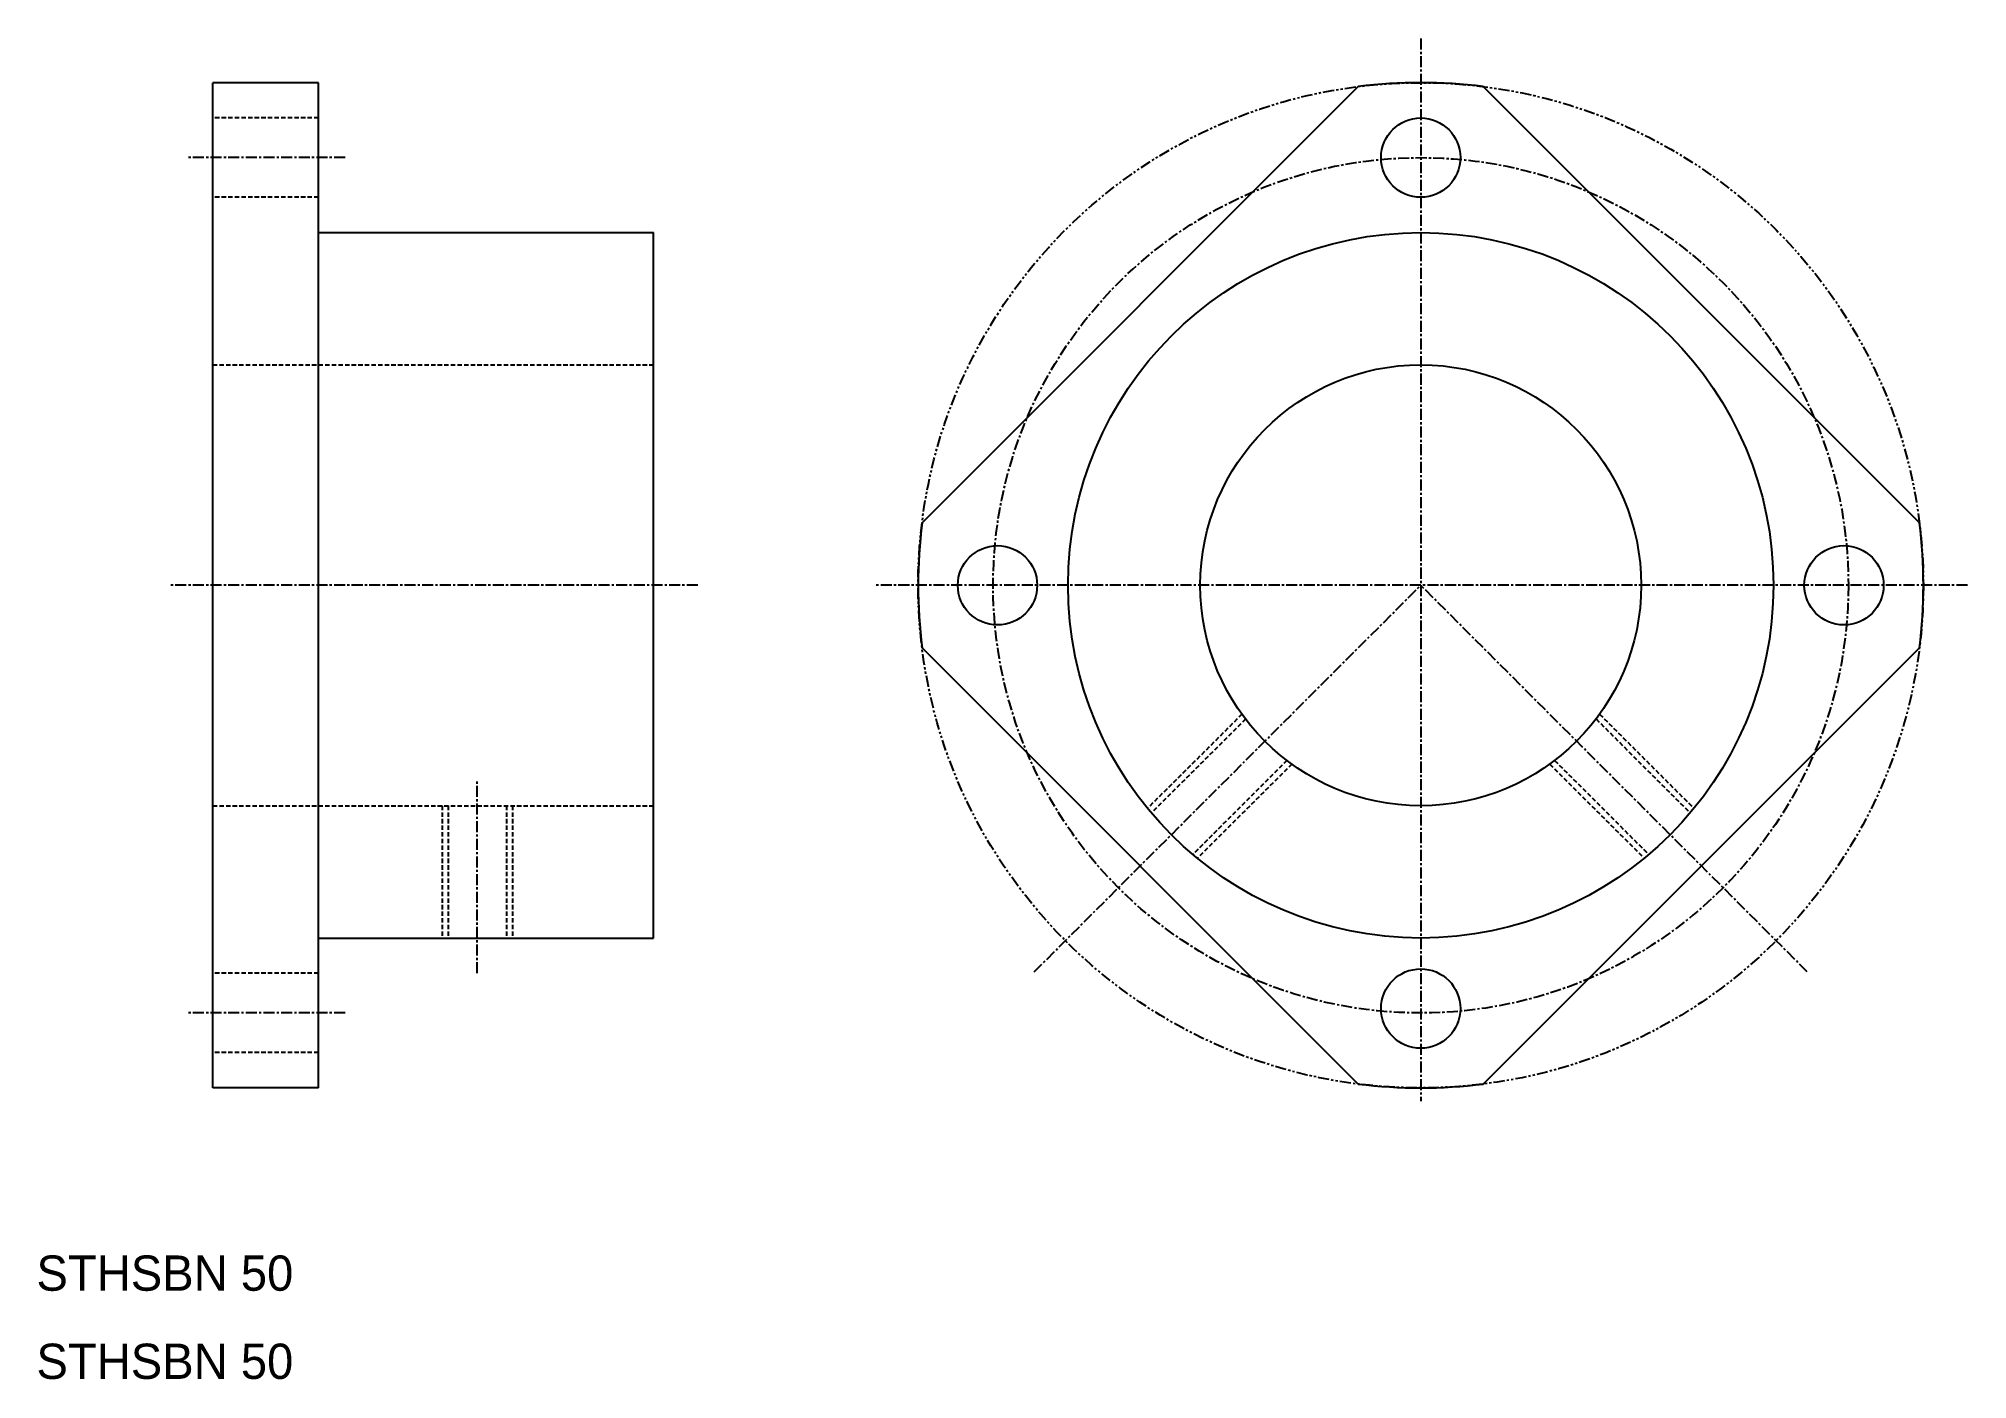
# Model space of a CAD drawing. Extents: x 10 to 229, y 10 to 162.
import ezdxf

# ---------------------------------------------------------------- set-up
doc = ezdxf.new("R2010")
doc.units = 0
for name, pattern in [('CENTER', [2, 1.25, -0.25, 0.25, -0.25]), ('DASHED', [0.75, 0.5, -0.25]), ('PHANTOM', [2.5, 1.25, -0.25, 0.25, -0.25, 0.25, -0.25])]:
    doc.linetypes.add(name, pattern=pattern)
doc.layers.get('0').update_dxf_attribs({"linetype": 'CONTINUOUS'})
doc.layers.add('CENTER', color=1, linetype='CENTER')

msp = doc.modelspace()

# ---------------------------------------------------------------- linework, layer by layer
at = {"color": 7, "linetype": 'CONTINUOUS'}
for p, q in [((30, 43), (30, 157)), ((42, 157), (30, 157)), ((42, 43), (42, 157)), ((110.44, 107.08), (159.92, 156.56)), ((223.56, 107.08), (174.08, 156.56)), ((42, 140), (80, 140)), ((80, 60), (80, 140)), ((159.92, 43.44), (110.44, 92.92)), ((174.08, 43.44), (223.56, 92.92)), ((42, 60), (80, 60)), ((42, 43), (30, 43))]:
    msp.add_line(p, q, dxfattribs=at)
at = {"color": 3, "linetype": 'DASHED'}
for p, q in [((42, 153), (30, 153)), ((42, 144), (30, 144)), ((30, 125), (80, 125)), ((146.72, 85.38), (136.01, 74.7)), ((187.28, 85.38), (197.99, 74.71)), ((147.13, 84.83), (136.45, 74.18)), ((186.88, 84.84), (197.56, 74.19)), ((151.83, 80.13), (141.15, 69.48)), ((152.38, 79.72), (141.67, 69.04)), ((181.63, 79.73), (192.34, 69.05)), ((182.18, 80.13), (192.86, 69.48)), ((30, 75), (80, 75)), ((56, 75), (56, 60)), ((56.68, 75), (56.68, 60)), ((63.32, 75), (63.32, 60)), ((64, 75), (64, 60)), ((42, 56), (30, 56)), ((42, 47), (30, 47))]:
    msp.add_line(p, q, dxfattribs=at)
at = {"color": 3, "linetype": 'PHANTOM'}
msp.add_circle((167, 100), 57, dxfattribs=at)
at = {"color": 7, "linetype": 'CONTINUOUS'}
for centre, radius in [((167, 148.5), 4.5), ((167, 100), 40), ((167, 100), 25), ((119, 100), 4.5), ((215, 100), 4.5), ((167, 52), 4.5)]:
    msp.add_circle(centre, radius, dxfattribs=at)
for start, end in [(82.8636, 97.1364), (172.8636, 187.1364), (352.8636, 7.1364), (262.8636, 277.1364)]:
    msp.add_arc((167, 100), 57, start, end, dxfattribs=at)
at = {"layer": 'CENTER', "color": 1, "linetype": 'CENTER'}
for p, q in [((167, 162), (167, 41.5)), ((45, 148.5), (27, 148.5)), ((85, 100), (25, 100)), ((229, 100), (105, 100)), ((123.16, 56.16), (167, 100)), ((210.84, 56.16), (167, 100)), ((60, 56), (60, 78)), ((45, 51.5), (27, 51.5))]:
    msp.add_line(p, q, dxfattribs=at)
msp.add_circle((167, 100), 48.5, dxfattribs=at)

# ---------------------------------------------------------------- texts
at = {"color": 7, "linetype": 'CONTINUOUS'}
for p in [(10, 20), (10, 10)]:
    msp.add_text('STHSBN 50', height=4, dxfattribs=at).set_placement(p)

doc.saveas('drawing.dxf')
